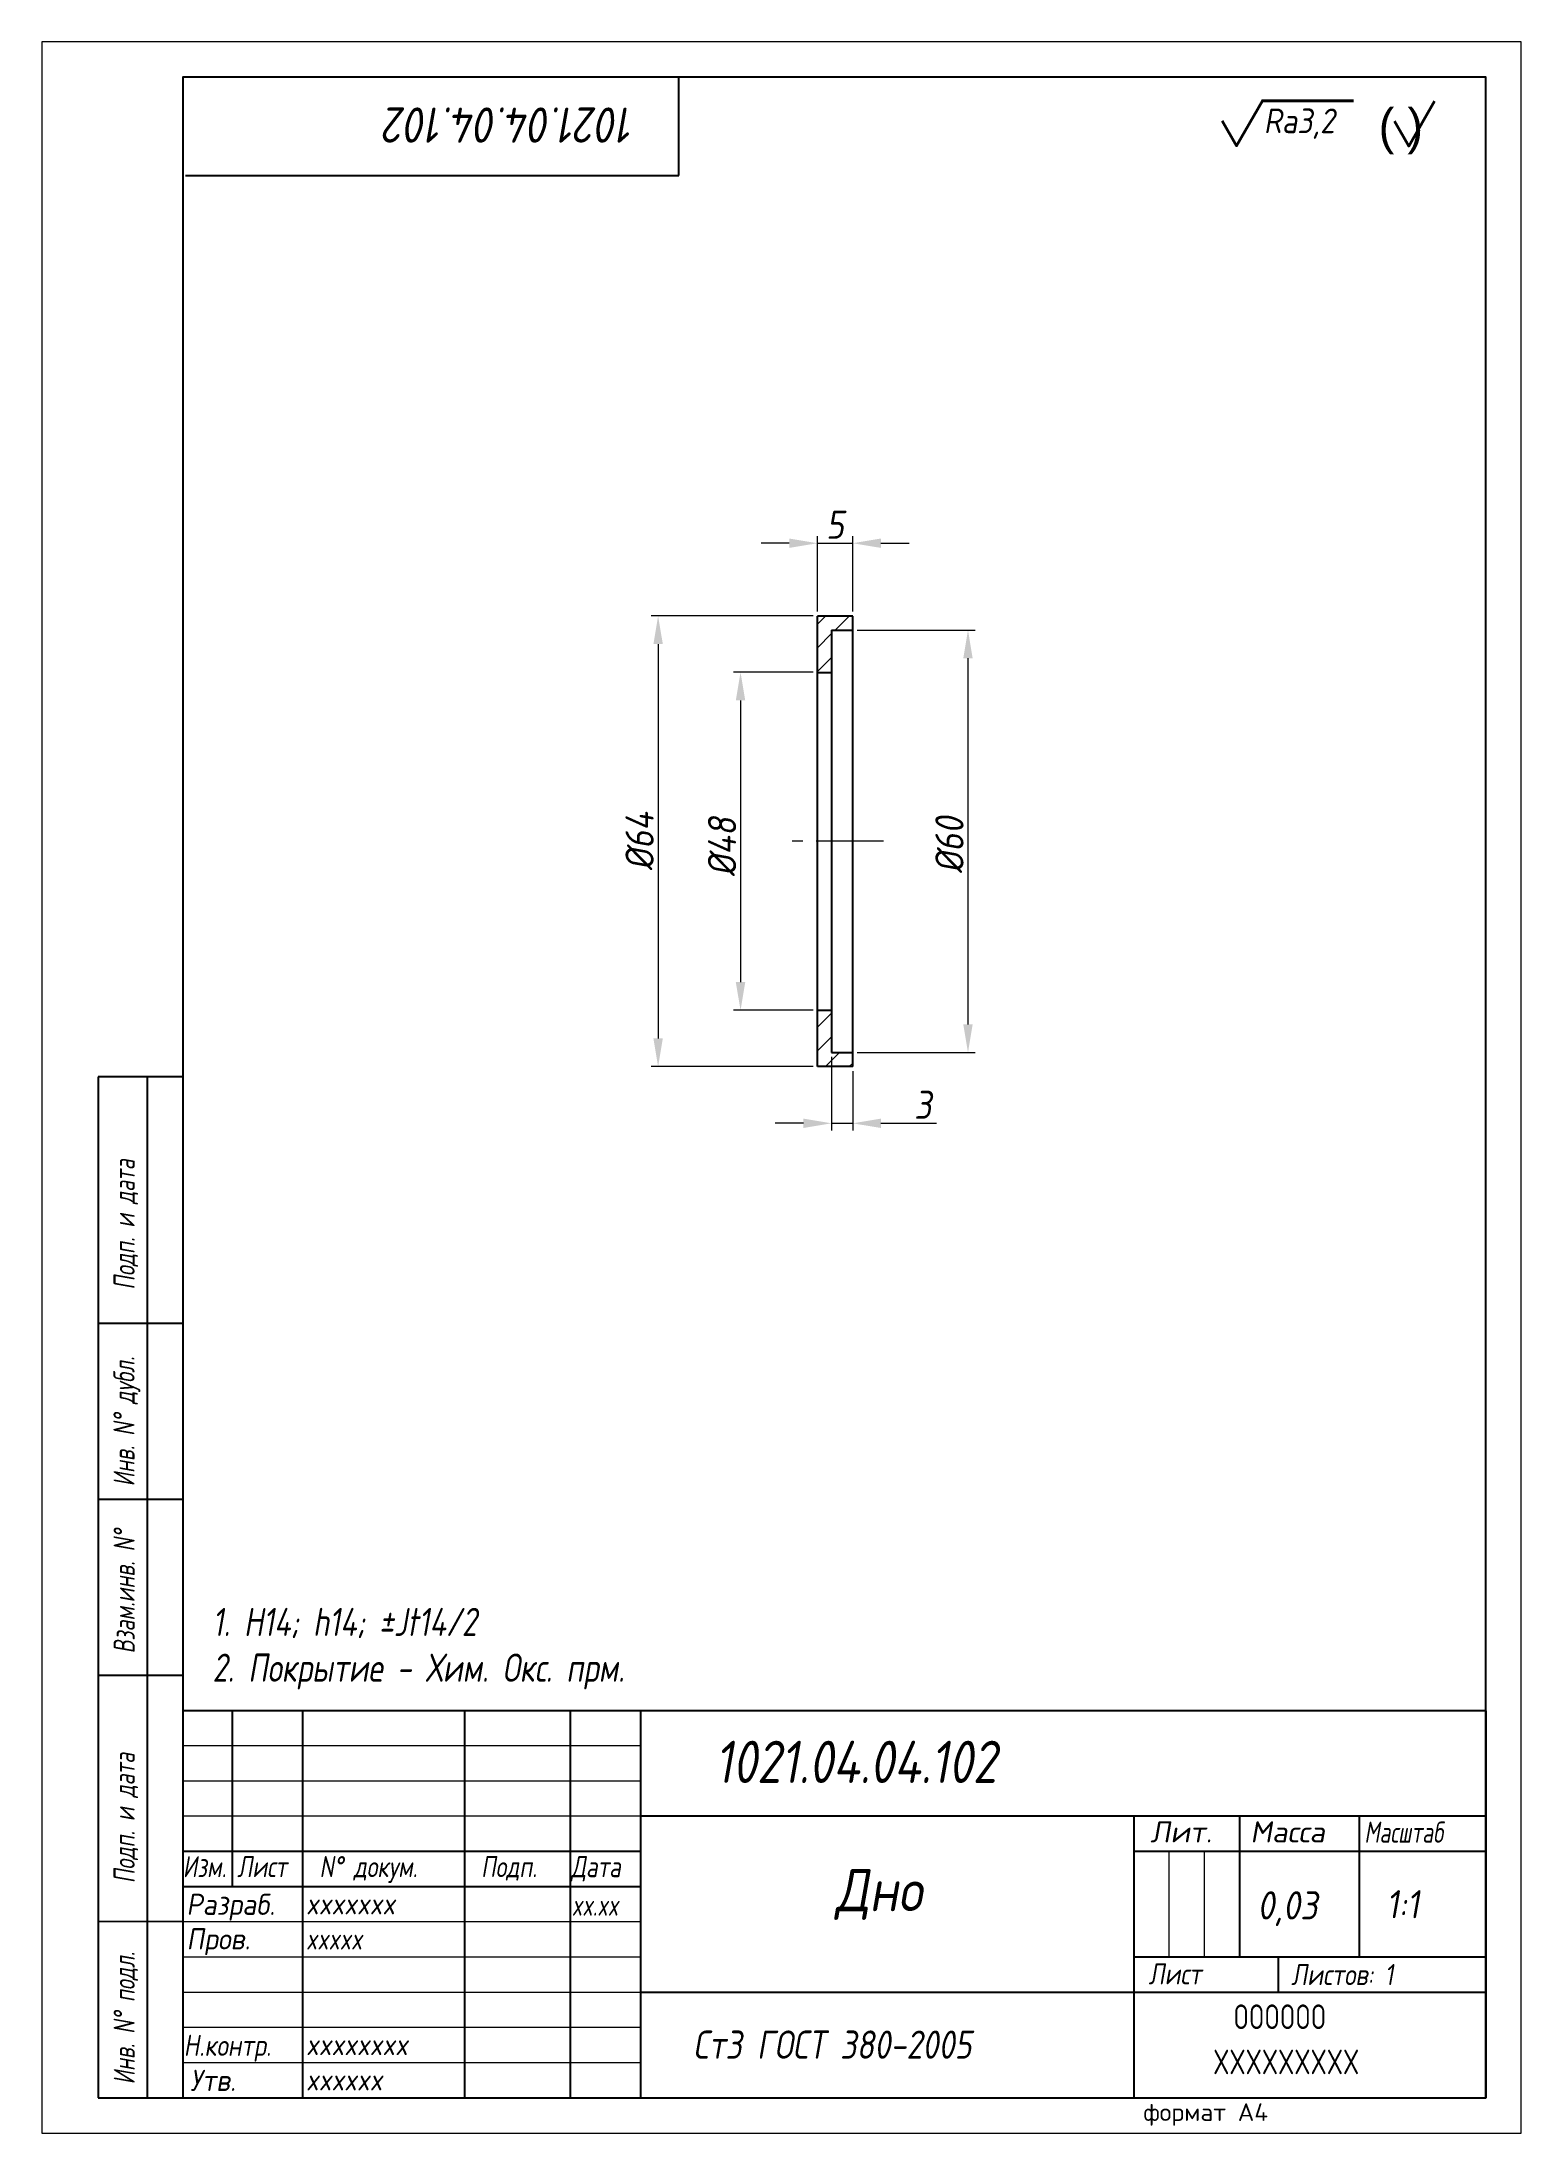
# Model space of a CAD drawing. Header units: millimetres. Extents: x 3702 to 3912, y -1903 to -1606.
import ezdxf

# ---------------------------------------------------------------- set-up
doc = ezdxf.new("R2010")
doc.units = ezdxf.units.MM
doc.linetypes.add('CENTER', pattern=[50.8, 31.75, -6.35, 6.35, -6.35])
for name, color, linetype, lineweight in [('Ax', 1, 'CENTER', 18), ('Dim', 3, 'Continuous', 40), ('Hatch', 5, 'Continuous', 18), ('Slim', 8, 'Continuous', 18), ('Text', 2, 'Continuous', 40), ('Wide', 31, 'Continuous', 60)]:
    doc.layers.add(name, color=color, linetype=linetype, lineweight=lineweight)
doc.styles.add('курсив', font='romans.shx', dxfattribs={"oblique": 10})
doc.styles.add('курсив 0_75', font='romans.shx', dxfattribs={"width": 0.75, "oblique": 10})
doc.styles.add('курсив 0_85', font='romans.shx', dxfattribs={"width": 0.85, "oblique": 10})
doc.dimstyles.new('к1_1', dxfattribs={"dimtxt": 4, "dimasz": 4, "dimexe": 1, "dimexo": 0.625, "dimtad": 1, "dimtxsty": 'курсив 0_85', "dimcen": 0, "dimadec": 0, "dimazin": 0, "dimtfac": 1, "dimtmove": 0, "dimatfit": 3, "dimldrblk": 'DOTSMALL', "dimfxl": 1, "dimlwd": 18, "dimlwe": 18, "dimarcsym": 0})

# ---------------------------------------------------------------- blocks, each defined once
blk = doc.blocks.new('*D98')
at = {"layer": 'Defpoints', "color": 0, "transparency": 16777216}
for p in [(3812.06, -1687.64), (3789.44, -1751.64), (3812.06, -1751.64)]:
    blk.add_point(p, dxfattribs=at)
at = {"layer": 'Dim', "color": 0, "lineweight": 18, "transparency": 16777216}
for p, q in [((3811.43, -1687.64), (3788.44, -1687.64)), ((3789.44, -1691.64), (3789.44, -1747.64)), ((3811.43, -1751.64), (3788.44, -1751.64))]:
    blk.add_line(p, q, dxfattribs=at)
at = {"layer": 'Dim', "color": 0, "transparency": 16777216}
for points in [[(3788.77, -1691.64), (3790.11, -1691.64), (3789.44, -1687.64)], [(3788.77, -1747.64), (3790.11, -1747.64), (3789.44, -1751.64)]]:
    blk.add_solid(points, dxfattribs=at)
at = {"layer": 'Dim', "color": 0, "transparency": 16777216, "insert": (3786.81, -1719.64), "char_height": 4, "attachment_point": 5, "rotation": 90, "style": 'курсив 0_85'}
blk.add_mtext('%%c64', dxfattribs=at)
blk = doc.blocks.new('_DotSmall')
at = {"color": 0, "linetype": 'ByBlock', "const_width": 0.5}
blk.add_lwpolyline([(-122670.927, 17467.939, 1), (-122670.802, 17467.939, 1)], format="xyb", close=True, dxfattribs=at)
blk = doc.blocks.new('*D534')
at = {"layer": 'Defpoints', "color": 0, "transparency": 16777216}
for p in [(3817.06, -1689.64), (3817.06, -1749.64), (3833.43, -1749.64)]:
    blk.add_point(p, dxfattribs=at)
at = {"layer": 'Dim', "color": 0, "lineweight": 18, "transparency": 16777216}
for p, q in [((3817.68, -1689.64), (3834.43, -1689.64)), ((3833.43, -1693.64), (3833.43, -1745.64)), ((3817.68, -1749.64), (3834.43, -1749.64))]:
    blk.add_line(p, q, dxfattribs=at)
at = {"layer": 'Dim', "color": 0, "transparency": 16777216}
for points in [[(3832.76, -1693.64), (3834.09, -1693.64), (3833.43, -1689.64)], [(3832.76, -1745.64), (3834.09, -1745.64), (3833.43, -1749.64)]]:
    blk.add_solid(points, dxfattribs=at)
at = {"layer": 'Dim', "color": 0, "transparency": 16777216, "insert": (3830.8, -1720.16), "char_height": 4, "attachment_point": 5, "rotation": 90, "style": 'курсив 0_85'}
blk.add_mtext('%%c60', dxfattribs=at)
blk = doc.blocks.new('*D99')
at = {"layer": 'Defpoints', "color": 0, "transparency": 16777216}
for p in [(3817.06, -1677.31), (3812.06, -1687.64), (3817.06, -1687.64)]:
    blk.add_point(p, dxfattribs=at)
at = {"layer": 'Dim', "color": 0, "lineweight": 18, "transparency": 16777216}
for p, q in [((3808.06, -1677.31), (3804.06, -1677.31)), ((3812.06, -1687.02), (3812.06, -1676.31)), ((3812.06, -1677.31), (3817.06, -1677.31)), ((3817.06, -1687.02), (3817.06, -1676.31)), ((3821.06, -1677.31), (3825.06, -1677.31))]:
    blk.add_line(p, q, dxfattribs=at)
at = {"layer": 'Dim', "color": 0, "transparency": 16777216}
for points in [[(3808.06, -1676.64), (3808.06, -1677.97), (3812.06, -1677.31)], [(3821.06, -1676.64), (3821.06, -1677.97), (3817.06, -1677.31)]]:
    blk.add_solid(points, dxfattribs=at)
at = {"layer": 'Dim', "color": 0, "transparency": 16777216, "insert": (3814.56, -1674.68), "char_height": 4, "attachment_point": 5, "style": 'курсив 0_85'}
blk.add_mtext('5', dxfattribs=at)
blk = doc.blocks.new('*D100')
at = {"layer": 'Defpoints', "color": 0, "transparency": 16777216}
for p in [(3814.06, -1749.64), (3817.06, -1751.64), (3814.06, -1759.69)]:
    blk.add_point(p, dxfattribs=at)
at = {"layer": 'Dim', "color": 0, "lineweight": 18, "transparency": 16777216}
for p, q in [((3814.06, -1750.27), (3814.06, -1760.69)), ((3817.06, -1752.27), (3817.06, -1760.69)), ((3810.06, -1759.69), (3806.06, -1759.69)), ((3814.06, -1759.69), (3817.06, -1759.69)), ((3821.06, -1759.69), (3828.98, -1759.69))]:
    blk.add_line(p, q, dxfattribs=at)
at = {"layer": 'Dim', "color": 0, "transparency": 16777216}
for points in [[(3810.06, -1759.02), (3810.06, -1760.35), (3814.06, -1759.69)], [(3821.06, -1759.02), (3821.06, -1760.35), (3817.06, -1759.69)]]:
    blk.add_solid(points, dxfattribs=at)
at = {"layer": 'Dim', "color": 0, "transparency": 16777216, "insert": (3827.02, -1757.06), "char_height": 4, "attachment_point": 5, "style": 'курсив 0_85'}
blk.add_mtext('3', dxfattribs=at)
blk = doc.blocks.new('*D535')
at = {"layer": 'Defpoints', "color": 0, "transparency": 16777216}
for p in [(3812.06, -1695.64), (3801.14, -1743.64), (3812.06, -1743.64)]:
    blk.add_point(p, dxfattribs=at)
at = {"layer": 'Dim', "color": 0, "lineweight": 18, "transparency": 16777216}
for p, q in [((3811.43, -1695.64), (3800.14, -1695.64)), ((3801.14, -1699.64), (3801.14, -1739.64)), ((3811.43, -1743.64), (3800.14, -1743.64))]:
    blk.add_line(p, q, dxfattribs=at)
at = {"layer": 'Dim', "color": 0, "transparency": 16777216}
for points in [[(3800.47, -1699.64), (3801.81, -1699.64), (3801.14, -1695.64)], [(3800.47, -1739.64), (3801.81, -1739.64), (3801.14, -1743.64)]]:
    blk.add_solid(points, dxfattribs=at)
at = {"layer": 'Dim', "color": 0, "transparency": 16777216, "insert": (3798.52, -1720.43), "char_height": 4, "attachment_point": 5, "rotation": 90, "style": 'курсив 0_85'}
blk.add_mtext('%%c48', dxfattribs=at)

msp = doc.modelspace()

# ---------------------------------------------------------------- hatches: boundary and pattern name
at = {"layer": 'Hatch'}
h = msp.add_hatch(dxfattribs=at)
h.set_pattern_fill('ANSI31', color=256, scale=0.75, style=0)
h.set_pattern_definition([(45, (-6325.3698, 5240.7673), (-1.683798, 1.683798), [])])
h.paths.add_polyline_path([(3812.058, -1695.643), (3814.058, -1695.643), (3814.058, -1689.643), (3817.058, -1689.643), (3817.058, -1687.643), (3812.058, -1687.643)])
h.paths.add_polyline_path([(3814.058, -1749.643), (3814.058, -1743.643), (3812.058, -1743.643), (3812.058, -1751.643), (3817.058, -1751.643), (3817.058, -1749.643)])

# ---------------------------------------------------------------- linework, layer by layer
for p, q in [((3792.368, -1625.096), (3792.368, -1611.096)), ((3722.368, -1625.096), (3792.368, -1625.096)), ((3812.058, -1751.643), (3812.058, -1687.643)), ((3817.058, -1687.643), (3812.058, -1687.643)), ((3814.058, -1689.643), (3814.058, -1749.643)), ((3814.058, -1689.643), (3817.058, -1689.643)), ((3817.058, -1751.643), (3817.058, -1687.643)), ((3812.058, -1695.643), (3814.058, -1695.643)), ((3812.058, -1743.643), (3814.058, -1743.643)), ((3817.058, -1751.643), (3812.058, -1751.643)), ((3814.058, -1749.643), (3817.058, -1749.643)), ((3709.955, -1753.102), (3709.955, -1898.102)), ((3721.955, -1753.102), (3709.955, -1753.102)), ((3716.956, -1898.032), (3716.956, -1753.102)), ((3721.886, -1788.102), (3709.955, -1788.104)), ((3721.869, -1813.102), (3709.955, -1813.102)), ((3709.955, -1838.1), (3709.955, -1838.1)), ((3721.955, -1838.102), (3709.955, -1838.1)), ((3906.955, -1843.102), (3721.955, -1843.102)), ((3728.955, -1843.102), (3728.955, -1868.102)), ((3738.955, -1843.102), (3738.955, -1898.102)), ((3761.955, -1843.102), (3761.955, -1898.102)), ((3776.955, -1843.102), (3776.955, -1898.102)), ((3786.955, -1843.102), (3786.955, -1898.102)), ((3906.955, -1898.102), (3906.955, -1843.102)), ((3906.955, -1843.102), (3906.955, -1898.102)), ((3856.955, -1858.102), (3786.955, -1858.102)), ((3856.955, -1858.102), (3856.955, -1898.102)), ((3906.955, -1858.102), (3856.955, -1858.102)), ((3871.955, -1858.102), (3871.955, -1878.102)), ((3888.955, -1858.102), (3888.955, -1878.102)), ((3786.955, -1863.102), (3721.955, -1863.102)), ((3906.955, -1863.102), (3856.955, -1863.102)), ((3786.955, -1868.102), (3721.955, -1868.102)), ((3721.955, -1873.103), (3709.955, -1873.033)), ((3906.955, -1878.102), (3856.955, -1878.102)), ((3877.46, -1878.102), (3877.46, -1883.102)), ((3856.955, -1883.102), (3786.955, -1883.102)), ((3906.955, -1883.102), (3856.955, -1883.102)), ((3709.955, -1898.102), (3721.955, -1898.102)), ((3721.955, -1898.102), (3906.955, -1898.102))]:
    msp.add_line(p, q)
msp.add_lwpolyline([(3721.955, -1898.102), (3906.955, -1898.102), (3906.955, -1611.102), (3721.955, -1611.102)], close=True)
at = {"layer": 'Ax', "ltscale": 0.3}
msp.add_line((3821.412, -1719.643), (3808.455, -1719.643), dxfattribs=at)
at = {"layer": 'Slim'}
for p, q in [((3786.955, -1848.102), (3721.955, -1848.102)), ((3786.955, -1853.102), (3721.955, -1853.102)), ((3786.955, -1858.102), (3721.955, -1858.102)), ((3861.955, -1863.102), (3861.955, -1878.102)), ((3866.955, -1863.102), (3866.955, -1878.102)), ((3786.955, -1873.102), (3721.955, -1873.102)), ((3786.955, -1878.102), (3721.955, -1878.102)), ((3786.955, -1883.102), (3721.955, -1883.102)), ((3786.955, -1888.102), (3721.955, -1888.102)), ((3786.955, -1893.102), (3721.955, -1893.102))]:
    msp.add_line(p, q, dxfattribs=at)
msp.add_lwpolyline([(3701.955, -1903.102), (3911.955, -1903.102), (3911.955, -1606.102), (3701.955, -1606.102)], close=True, dxfattribs=at)
at = {"layer": 'Text'}
for points in [[(3869.522, -1617.344), (3871.549, -1620.855), (3875.228, -1614.482), (3888.177, -1614.482)], [(3893.967, -1617.388), (3895.994, -1620.899), (3899.673, -1614.526)]]:
    msp.add_lwpolyline(points, dxfattribs=at)

# ---------------------------------------------------------------- texts
at = {"layer": 'Text', "oblique": 10}
for s, height, rotation, style, width, p in [('1021.04.04.102', 5, 180, 'курсив', 0.85, (3786.12, -1615.42)), ('Подп. и дата', 3, 90, 'курсив 0_75', 0.7, (3715.145, -1783.32)), ('Инв. N%%D дубл.', 3, 90, 'курсив 0_75', 0.7, (3715.112, -1811.253)), ('Взам.инв. N%%D', 3, 90, 'курсив 0_75', 0.7, (3715.145, -1834.981)), ('Подп. и дата', 3, 90, 'курсив 0_75', 0.7, (3715.145, -1867.607)), ('Инв. N%%D подл.', 3, 90, 'курсив 0_75', 0.7, (3715.145, -1896.179))]:
    msp.add_text(s, height=height, rotation=rotation, dxfattribs=dict(at, style=style, width=width)).set_placement(p)
for s, height, style, width, p in [('Ra3,2', 3.5, 'курсив 0_85', 0.85, (3875.421, -1619.074)), ('1. H14; h14; %%PJt14/2', 4, 'курсив 0_75', 0.75, (3726.177, -1832.498)), ('2. Покрытие - Хим. Окс. прм.', 4, 'курсив 0_75', 0.75, (3726.177, -1838.998)), ('1021.04.04.102', 6, 'курсив', 0.8, (3797.536, -1853.371)), ('Масштаб', 3, 'курсив', 0.7, (3889.689, -1861.856)), ('Изм.', 3, 'курсив 0_75', 0.75, (3721.955, -1866.748)), ('Лист', 3, 'курсив 0_75', 0.75, (3729.691, -1866.748)), ('N%%D докум.', 3, 'курсив 0_75', 0.75, (3741.363, -1866.748)), ('Подп.', 3, 'курсив 0_75', 0.75, (3764.303, -1866.748)), ('Дата', 3, 'курсив 0_75', 0.75, (3777.077, -1866.748)), ('Дно', 6, 'курсив 0_85', 0.85, (3814.615, -1871.582)), ('Разраб.', 3, 'курсив', 0.9, (3722.469, -1872.103)), ('xxxxxxx', 3, 'курсив 0_85', 0.85, (3739.461, -1872.023)), ('0,03', 4, 'курсив 0_85', 0.85, (3874.522, -1872.751)), ('1:1', 4, 'курсив 0_85', 0.85, (3892.81, -1872.586)), ('Пров.', 3, 'курсив', 0.9, (3722.495, -1877.008)), ('xxxxx', 3, 'курсив 0_85', 0.75, (3739.461, -1877.023)), ('Лист', 3, 'курсив', 0.8, (3859.057, -1881.972)), ('Листов: 1', 3, 'курсив', 0.8, (3879.301, -1882.077)), ('Ст3 ГОСТ 380-2005', 4, 'курсив', 0.8, (3794.419, -1892.527)), ('Н.контр.', 3, 'курсив', 0.8, (3722.085, -1892.127)), ('xxxxxxxx', 3, 'курсив 0_85', 0.85, (3739.461, -1892.023)), ('Утв.', 3, 'курсив', 0.9, (3723.016, -1897.105)), ('xxxxxx', 3, 'курсив 0_85', 0.85, (3739.461, -1897.023))]:
    msp.add_text(s, height=height, dxfattribs=dict(at, style=style, width=width)).set_placement(p)
at = {"layer": 'Text'}
msp.add_text('( )', height=5, dxfattribs=at).set_placement((3891.724, -1620.57))
at = {"layer": 'Text', "style": 'курсив', "oblique": 10}
for s, p in [('Лит.', (3859.31, -1861.808)), ('Масса', (3873.509, -1861.808))]:
    msp.add_text(s, height=3, dxfattribs=at).set_placement(p)
at = {"layer": 'Text', "ltscale": 0.8, "style": 'курсив', "oblique": 10, "width": 0.7}
msp.add_text('xx.xx', height=3, dxfattribs=at).set_placement((3777.181, -1872.209))
at = {"layer": 'Text', "style": 'курсив'}
msp.add_text('формат А4', height=2.5, dxfattribs=at).set_placement((3858.337, -1901.365))
at = {"layer": 'Wide', "lineweight": 50, "style": 'курсив', "width": 0.7}
for s, p in [('OOOOOO', (3871.107, -1888.322)), ('XXXXXXXXX', (3868.234, -1894.732))]:
    msp.add_text(s, height=3.5, dxfattribs=at).set_placement(p)

# ---------------------------------------------------------------- dimensions: what is measured, and where the dimension line sits
at = {"layer": 'Dim'}
for base, p1, p2, picture, middle in [((3817.058, -1677.305), (3812.058, -1687.643), (3817.058, -1687.643), '*D99', (3814.558, -1677.305)), ((3814.058, -1759.686), (3817.058, -1751.643), (3814.058, -1749.643), '*D100', (3827.021, -1759.686))]:
    dim = msp.add_linear_dim(base=base, p1=p1, p2=p2, dimstyle='к1_1', dxfattribs=at)
    dim.commit()
    dim.dimension.update_dxf_attribs({"geometry": picture, "text_midpoint": middle, "dimtype": 160})
for base, p1, p2, picture, middle in [((3789.439, -1751.643), (3812.058, -1687.643), (3812.058, -1751.643), '*D98', (3789.439, -1719.643)), ((3833.426, -1749.643), (3817.058, -1689.643), (3817.058, -1749.643), '*D534', (3833.426, -1720.16)), ((3801.14, -1743.643), (3812.058, -1695.643), (3812.058, -1743.643), '*D535', (3801.14, -1720.435))]:
    dim = msp.add_linear_dim(base=base, p1=p1, p2=p2, angle=90, text='%%c<>', dimstyle='к1_1', dxfattribs=at)
    dim.commit()
    dim.dimension.update_dxf_attribs({"geometry": picture, "text_midpoint": middle, "dimtype": 160})

doc.saveas('drawing.dxf')
